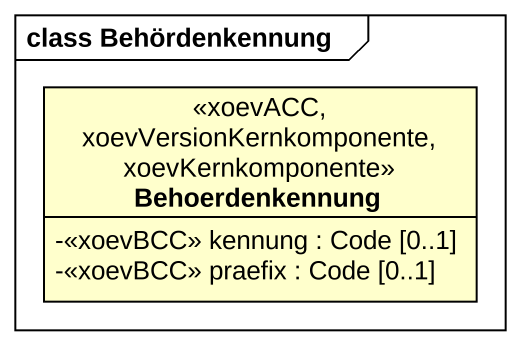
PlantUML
@startuml
mainframe class Behördenkennung
hide circle
hide empty members
skinparam classAttributeIconSize 0
class Behoerdenkennung <<xoevACC, xoevVersionKernkomponente, xoevKernkomponente>> {
  -<<xoevBCC>> kennung : Code [0..1]
  -<<xoevBCC>> praefix : Code [0..1]
}
@enduml
